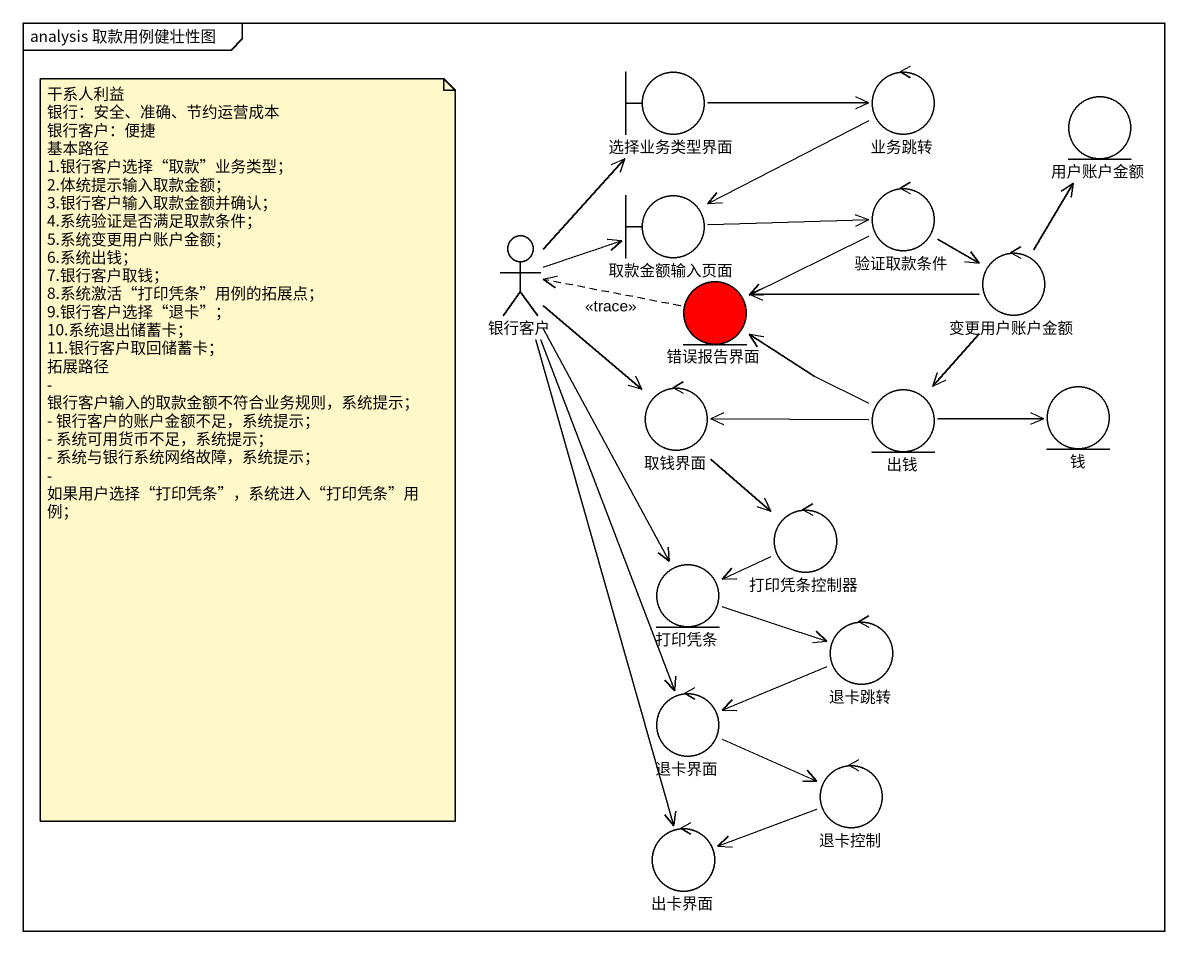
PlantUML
@startuml
mainframe analysis 取款用例健壮性图
boundary 选择业务类型界面
control 业务跳转
entity 用户账户金额
boundary 取款金额输入页面
control 验证取款条件
actor 银行客户
control 变更用户账户金额
entity 错误报告界面 #FF0000
control 取钱界面
entity 出钱
entity 钱
control 打印凭条控制器
entity 打印凭条
control 退卡跳转
control 退卡界面
control 退卡控制
control 出卡界面
选择业务类型界面 -right-> 业务跳转
业务跳转 -left-> 取款金额输入页面
取款金额输入页面 -right-> 验证取款条件
验证取款条件 -right-> 变更用户账户金额
验证取款条件 -left-> 错误报告界面
银行客户 -up-> 选择业务类型界面
银行客户 -right-> 取款金额输入页面
银行客户 --> 取钱界面
银行客户 --> 打印凭条
银行客户 --> 退卡界面
银行客户 --> 出卡界面
变更用户账户金额 -up-> 用户账户金额
变更用户账户金额 -left-> 错误报告界面
变更用户账户金额 --> 出钱
错误报告界面 .left.> 银行客户 : <<trace>>
取钱界面 --> 打印凭条控制器
出钱 -left-> 错误报告界面
出钱 -left-> 取钱界面
出钱 -right-> 钱
打印凭条控制器 -left-> 打印凭条
打印凭条 -right-> 退卡跳转
退卡跳转 -left-> 退卡界面
退卡界面 -right-> 退卡控制
退卡控制 -left-> 出卡界面
note as N1
  干系人利益
  银行：安全、准确、节约运营成本
  银行客户：便捷
  基本路径
  1.银行客户选择“取款”业务类型；
  2.体统提示输入取款金额；
  3.银行客户输入取款金额并确认；
  4.系统验证是否满足取款条件；
  5.系统变更用户账户金额；
  6.系统出钱；
  7.银行客户取钱；
  8.系统激活“打印凭条”用例的拓展点；
  9.银行客户选择“退卡”；
  10.系统退出储蓄卡；
  11.银行客户取回储蓄卡；
  拓展路径
  - 银行客户输入的取款金额不符合业务规则，系统提示；
  - 银行客户的账户金额不足，系统提示；
  - 系统可用货币不足，系统提示；
  - 系统与银行系统网络故障，系统提示；
  - 如果用户选择“打印凭条”，系统进入“打印凭条”用例；
end note
@enduml
